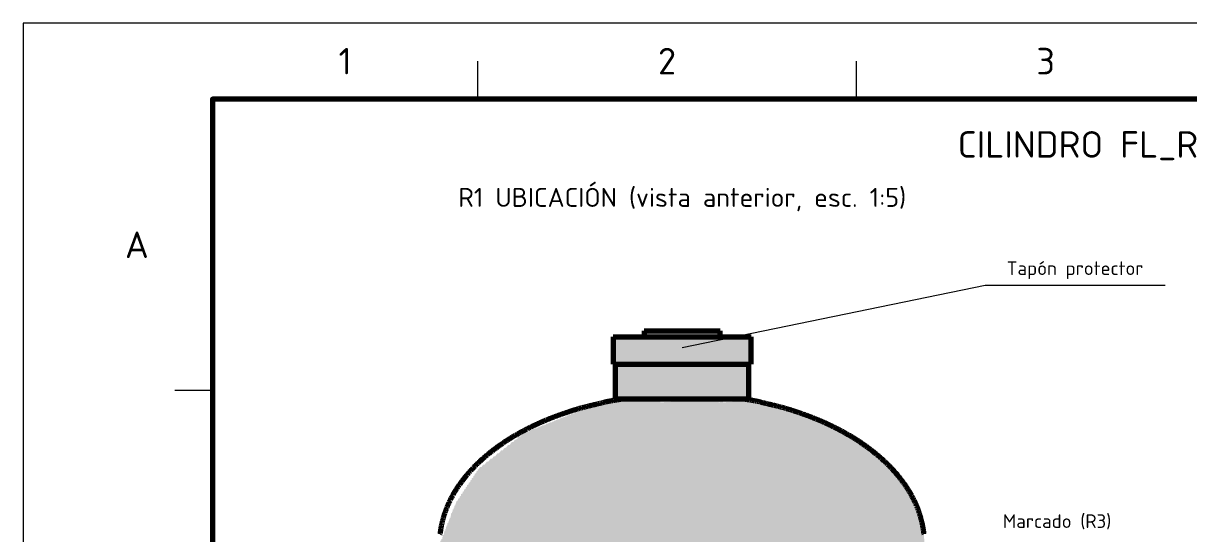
# Model space of a CAD drawing. Header units: millimetres. Extents: x 0 to 1554, y 0 to 420.
# Drawn here: x 1134 to 1287.9, y 229.6 to 297 of the extents above; entities that cross this region are included whole.
import ezdxf
from ezdxf.enums import TextEntityAlignment as Align

# ---------------------------------------------------------------- set-up
doc = ezdxf.new("R2010")
doc.units = ezdxf.units.MM
for name, color, linetype, lineweight in [('01-VISIBLE', 7, 'CONTINUOUS', 70), ('06-TEXTO', 7, 'CONTINUOUS', 25), ('07-RECUADRO', 7, 'CONTINUOUS', 70), ('08-FINA', 5, 'CONTINUOUS', 18), ('13-GRAFICA', 30, 'CONTINUOUS', 18)]:
    doc.layers.add(name, color=color, linetype=linetype, lineweight=lineweight)
doc.styles.add('ISO3098', font='isocpeur.ttf')

msp = doc.modelspace()

# ---------------------------------------------------------------- hatches: boundary and pattern name
at = {"layer": '08-FINA'}
h = msp.add_hatch(color=7, dxfattribs=at)
h.dxf.hatch_style = 1
h.paths.add_polyline_path([(1221, 254.159), (1223.529, 254.272), (1223.368, 255.056)])
at = {"layer": '13-GRAFICA', "true_color": 0xffd200}
h = msp.add_hatch(color=7, dxfattribs=at)
h.dxf.hatch_style = 1
h.paths.add_polyline_path([(1211.908, 252), (1211.908, 255.6), (1216.008, 255.6), (1216.008, 256.4), (1226.008, 256.4), (1226.008, 255.6), (1230.108, 255.6), (1230.108, 252)])
at = {"layer": '13-GRAFICA', "true_color": 0xb21820}
h = msp.add_hatch(color=7, dxfattribs=at)
h.dxf.hatch_style = 1
h.paths.add_polyline_path([(1212.208, 247.9), (1212.208, 252), (1229.808, 252), (1229.808, 247.9)])
h = msp.add_hatch(color=7, dxfattribs=at)
h.dxf.hatch_style = 1
h.paths.add_polyline_path([(1217.508, 247), (1216.108, 247), (1216.108, 247.1), (1212.708, 247.1), (1212.708, 247), (1212.108, 246.9), (1212.108, 247), (1211.808, 247), (1211.808, 247.1), (1211.708, 247.1), (1211.708, 247.6), (1211.808, 247.6), (1212.008, 247.9), (1230.008, 247.9), (1230.008, 247.8), (1230.308, 247.6), (1230.308, 247.1), (1227.608, 247.1), (1227.608, 247), (1226.408, 247), (1226.408, 246.9), (1224.608, 247), (1224.608, 247.1), (1219.508, 247.1), (1219.508, 247), (1218.108, 247), (1218.108, 246.9), (1217.508, 246.9)])
h = msp.add_hatch(color=7, dxfattribs=at)
h.dxf.hatch_style = 1
h.paths.add_polyline_path([(1189.108, 228.7), (1189.208, 228.7), (1189.208, 228.9), (1189.308, 228.9), (1189.308, 229.2), (1189.408, 229.2), (1189.408, 229.4), (1189.508, 229.4), (1189.608, 230), (1189.708, 230), (1189.708, 230.2), (1189.808, 230.2), (1189.808, 230.5), (1189.908, 230.5), (1189.908, 230.7), (1190.008, 230.7), (1190.008, 231), (1190.108, 231), (1190.108, 231.2), (1190.208, 231.2), (1190.208, 231.5), (1190.308, 231.5), (1190.308, 231.7), (1190.408, 231.7), (1190.508, 232.3), (1190.608, 232.3), (1190.608, 232.5), (1190.708, 232.5), (1190.708, 232.8), (1190.808, 232.8), (1190.808, 233), (1190.908, 233), (1190.908, 233.3), (1191.008, 233.3), (1191.208, 233.9), (1191.408, 234), (1191.408, 234.2), (1191.608, 234.3), (1191.608, 234.5), (1191.808, 234.6), (1191.808, 234.8), (1192.008, 234.9), (1192.008, 235.1), (1192.208, 235.2), (1192.208, 235.4), (1192.408, 235.5), (1192.408, 235.7), (1192.608, 235.8), (1192.608, 236), (1192.808, 236.1), (1192.808, 236.3), (1193.008, 236.4), (1193.008, 236.6), (1193.208, 236.7), (1193.208, 236.9), (1193.408, 237), (1193.408, 237.2), (1193.608, 237.3), (1193.608, 237.5), (1193.808, 237.6), (1193.808, 237.8), (1194.008, 237.9), (1194.008, 238.1), (1194.108, 238.1), (1194.308, 238.4), (1194.508, 238.4), (1194.708, 238.7), (1194.908, 238.7), (1195.208, 239.1), (1195.408, 239.1), (1195.708, 239.5), (1195.908, 239.5), (1196.108, 239.8), (1196.308, 239.8), (1196.608, 240.2), (1196.808, 240.2), (1197.108, 240.6), (1197.308, 240.6), (1197.508, 240.9), (1197.708, 240.9), (1197.708, 241), (1197.808, 241), (1198.008, 241.3), (1198.208, 241.3), (1198.508, 241.7), (1198.708, 241.7), (1198.908, 242), (1199.108, 242), (1199.108, 242.1), (1199.208, 242.1), (1199.408, 242.4), (1199.608, 242.4), (1199.908, 242.8), (1200.108, 242.8), (1200.108, 242.9), (1200.308, 242.9), (1200.308, 243), (1200.508, 243), (1200.508, 243.1), (1200.808, 243.1), (1200.808, 243.2), (1201.008, 243.2), (1201.008, 243.3), (1201.308, 243.3), (1201.308, 243.4), (1201.508, 243.4), (1201.508, 243.5), (1201.808, 243.5), (1201.808, 243.6), (1202.008, 243.6), (1202.008, 243.7), (1202.308, 243.7), (1202.308, 243.8), (1202.508, 243.8), (1202.508, 243.9), (1202.808, 243.9), (1202.808, 244), (1203.008, 244), (1203.008, 244.1), (1203.308, 244.1), (1203.308, 244.2), (1203.508, 244.2), (1203.508, 244.3), (1203.808, 244.3), (1203.808, 244.4), (1204.008, 244.4), (1204.008, 244.5), (1204.308, 244.5), (1204.308, 244.6), (1204.508, 244.6), (1204.508, 244.7), (1204.808, 244.7), (1204.808, 244.8), (1205.008, 244.8), (1205.008, 244.9), (1205.308, 244.9), (1205.308, 245), (1205.508, 245), (1205.508, 245.1), (1205.808, 245.1), (1205.808, 245.2), (1206.008, 245.2), (1206.008, 245.3), (1206.308, 245.3), (1206.308, 245.4), (1206.508, 245.4), (1206.508, 245.5), (1206.808, 245.5), (1206.808, 245.6), (1207.008, 245.6), (1207.008, 245.7), (1207.308, 245.7), (1207.308, 245.8), (1207.508, 245.8), (1207.508, 245.9), (1207.808, 245.9), (1207.808, 246), (1208.308, 246.1), (1208.308, 246.2), (1208.508, 246.2), (1208.508, 246.3), (1208.808, 246.3), (1208.808, 246.4), (1209.008, 246.4), (1209.008, 246.5), (1209.408, 246.5), (1209.408, 246.6), (1209.808, 246.6), (1209.808, 246.7), (1210.208, 246.7), (1210.208, 246.8), (1210.708, 246.8), (1210.708, 246.9), (1211.108, 246.9), (1211.108, 247), (1211.608, 247), (1211.608, 247.1), (1212.108, 247), (1212.108, 246.9), (1212.708, 247), (1212.708, 247.1), (1216.108, 247.1), (1216.108, 247), (1217.508, 247), (1217.508, 246.9), (1219.508, 247), (1219.508, 247.1), (1224.608, 247.1), (1224.608, 247), (1225.808, 247), (1225.808, 246.9), (1227.608, 247), (1227.608, 247.1), (1230.508, 247.1), (1230.508, 247), (1231.008, 247), (1231.008, 246.9), (1231.508, 246.9), (1231.508, 246.8), (1233.008, 246.6), (1233.008, 246.5), (1233.308, 246.5), (1233.308, 246.4), (1233.708, 246.4), (1233.708, 246.3), (1234.008, 246.3), (1234.008, 246.2), (1234.308, 246.2), (1234.308, 246.1), (1234.608, 246.1), (1234.608, 246), (1235.008, 246), (1235.008, 245.9), (1235.308, 245.9), (1235.308, 245.8), (1235.608, 245.8), (1235.608, 245.7), (1236.008, 245.7), (1236.008, 245.6), (1236.308, 245.6), (1236.308, 245.5), (1236.608, 245.5), (1236.608, 245.4), (1236.908, 245.4), (1236.908, 245.3), (1237.308, 245.3), (1237.308, 245.2), (1237.508, 245.2), (1237.508, 245.1), (1237.808, 245.1), (1237.808, 245), (1238.008, 245), (1238.008, 244.9), (1238.208, 244.9), (1238.208, 244.8), (1238.408, 244.8), (1238.408, 244.7), (1238.608, 244.7), (1238.608, 244.6), (1238.808, 244.6), (1238.808, 244.5), (1239.108, 244.5), (1239.108, 244.4), (1239.308, 244.4), (1239.308, 244.3), (1239.508, 244.3), (1239.508, 244.2), (1239.708, 244.2), (1239.708, 244.1), (1239.908, 244.1), (1239.908, 244), (1240.208, 244), (1240.208, 243.9), (1240.408, 243.9), (1240.408, 243.8), (1240.608, 243.8), (1240.608, 243.7), (1240.808, 243.7), (1240.808, 243.6), (1241.008, 243.6), (1241.008, 243.5), (1241.308, 243.5), (1241.308, 243.4), (1241.508, 243.4), (1241.508, 243.3), (1241.708, 243.3), (1241.708, 243.2), (1241.908, 243.2), (1241.908, 243.1), (1242.108, 243.1), (1242.108, 243), (1242.408, 243), (1242.508, 242.8), (1242.708, 242.8), (1242.808, 242.6), (1243.208, 242.5), (1243.308, 242.3), (1243.508, 242.3), (1243.608, 242.1), (1243.808, 242.1), (1243.908, 241.9), (1244.108, 241.9), (1244.208, 241.7), (1244.408, 241.7), (1244.508, 241.5), (1244.708, 241.5), (1244.708, 241.4), (1245.008, 241.3), (1245.108, 241.1), (1245.308, 241.1), (1245.308, 241), (1245.508, 241), (1245.608, 240.8), (1245.808, 240.8), (1246.108, 240.4), (1246.308, 240.4), (1247.108, 239.5), (1247.308, 239.5), (1248.108, 238.6), (1248.308, 238.6), (1248.308, 238.5), (1248.908, 238), (1248.908, 237.8), (1249.308, 237.5), (1249.308, 237.3), (1249.808, 236.9), (1249.808, 236.7), (1249.908, 236.7), (1249.908, 236.6), (1250.208, 236.4), (1250.208, 236.2), (1250.508, 236), (1250.708, 235.4), (1250.908, 235.3), (1250.908, 235.1), (1251.008, 235.1), (1251.008, 234.9), (1251.208, 234.8), (1251.408, 234.2), (1251.608, 234.1), (1251.608, 233.9), (1251.708, 233.9), (1251.708, 233.7), (1251.808, 233.7), (1251.808, 233.5), (1251.908, 233.5), (1251.908, 233.2), (1252.008, 233.2), (1252.008, 232.9), (1252.108, 232.9), (1252.108, 232.6), (1252.208, 232.6), (1252.208, 232.3), (1252.308, 232.3), (1252.308, 232), (1252.408, 232), (1252.608, 231.1), (1252.708, 231.1), (1252.708, 230.4), (1252.808, 230.4), (1252.808, 229.5), (1252.908, 229.5), (1253.008, 228.2), (1252.908, 228.2), (1252.908, 228.1), (1189.108, 228.1), (1189.108, 228.2), (1189.008, 228.2)])

# ---------------------------------------------------------------- linework, layer by layer
at = {"layer": '01-VISIBLE'}
for p, q in [((1211.9, 255.574), (1211.9, 251.974)), ((1215.995, 256.374), (1215.995, 255.574)), ((1226.005, 255.574), (1226.005, 256.374)), ((1230.1, 251.974), (1230.1, 255.574)), ((1212.2, 247.374), (1212.2, 251.974)), ((1229.8, 247.374), (1229.8, 251.974)), ((1229.002, 247.373), (1229.002, 247.374))]:
    msp.add_line(p, q, dxfattribs=at)
for points in [[(1211.9, 255.574), (1211.98, 255.574), (1212.06, 255.574), (1212.141, 255.574), (1212.221, 255.574), (1212.301, 255.574), (1212.381, 255.574), (1212.461, 255.574), (1212.541, 255.574), (1212.622, 255.574), (1212.702, 255.574), (1212.782, 255.574), (1212.862, 255.574), (1212.942, 255.574), (1213.023, 255.574), (1213.103, 255.574), (1213.183, 255.574), (1213.263, 255.574), (1213.343, 255.574), (1213.423, 255.574), (1213.504, 255.574), (1213.584, 255.574), (1213.664, 255.574), (1213.744, 255.574), (1213.824, 255.574), (1213.904, 255.574), (1213.985, 255.574), (1214.065, 255.574), (1214.145, 255.574), (1214.225, 255.574), (1214.305, 255.574), (1214.386, 255.574), (1214.466, 255.574), (1214.546, 255.574), (1214.626, 255.574), (1214.706, 255.574), (1214.786, 255.574), (1214.867, 255.574), (1214.947, 255.574), (1215.027, 255.574), (1215.107, 255.574), (1215.187, 255.574), (1215.267, 255.574), (1215.348, 255.574), (1215.428, 255.574), (1215.508, 255.574), (1215.588, 255.574), (1215.668, 255.574), (1215.749, 255.574), (1215.829, 255.574), (1215.909, 255.574), (1215.989, 255.574), (1216.069, 255.574), (1216.149, 255.574), (1216.23, 255.574), (1216.31, 255.574), (1216.39, 255.574), (1216.47, 255.574), (1216.55, 255.574), (1216.63, 255.574), (1216.711, 255.574), (1216.791, 255.574), (1216.871, 255.574), (1216.951, 255.574), (1217.031, 255.574), (1217.112, 255.574), (1217.192, 255.574), (1217.272, 255.574), (1217.352, 255.574), (1217.432, 255.574), (1217.512, 255.574), (1217.593, 255.574), (1217.673, 255.574), (1217.753, 255.574), (1217.833, 255.574), (1217.913, 255.574), (1217.993, 255.574), (1218.074, 255.574), (1218.154, 255.574), (1218.234, 255.574), (1218.314, 255.574), (1218.394, 255.574), (1218.475, 255.574), (1218.555, 255.574), (1218.635, 255.574), (1218.715, 255.574), (1218.795, 255.574), (1218.875, 255.574), (1218.956, 255.574), (1219.036, 255.574), (1219.116, 255.574), (1219.196, 255.574), (1219.276, 255.574), (1219.356, 255.574), (1219.437, 255.574), (1219.517, 255.574), (1219.597, 255.574), (1219.677, 255.574), (1219.757, 255.574), (1219.838, 255.574), (1219.918, 255.574), (1219.998, 255.574), (1220.078, 255.574), (1220.158, 255.574), (1220.238, 255.574), (1220.319, 255.574), (1220.399, 255.574), (1220.479, 255.574), (1220.559, 255.574), (1220.639, 255.574), (1220.719, 255.574), (1220.8, 255.574), (1220.88, 255.574), (1220.96, 255.574), (1221.04, 255.574), (1221.12, 255.574), (1221.201, 255.574), (1221.281, 255.574), (1221.361, 255.574), (1221.441, 255.574), (1221.521, 255.574), (1221.601, 255.574), (1221.682, 255.574), (1221.762, 255.574), (1221.842, 255.574), (1221.922, 255.574), (1222.002, 255.574), (1222.082, 255.574), (1222.163, 255.574), (1222.243, 255.574), (1222.323, 255.574), (1222.403, 255.574), (1222.483, 255.574), (1222.564, 255.574), (1222.644, 255.574), (1222.724, 255.574), (1222.804, 255.574), (1222.884, 255.574), (1222.964, 255.574), (1223.045, 255.574), (1223.125, 255.574), (1223.205, 255.574), (1223.285, 255.574), (1223.365, 255.574), (1223.445, 255.574), (1223.526, 255.574), (1223.606, 255.574), (1223.686, 255.574), (1223.766, 255.574), (1223.846, 255.574), (1223.927, 255.574), (1224.007, 255.574), (1224.087, 255.574), (1224.167, 255.574), (1224.247, 255.574), (1224.327, 255.574), (1224.408, 255.574), (1224.488, 255.574), (1224.568, 255.574), (1224.648, 255.574), (1224.728, 255.574), (1224.808, 255.574), (1224.889, 255.574), (1224.969, 255.574), (1225.049, 255.574), (1225.129, 255.574), (1225.209, 255.574), (1225.289, 255.574), (1225.37, 255.574), (1225.45, 255.574), (1225.53, 255.574), (1225.61, 255.574), (1225.69, 255.574), (1225.771, 255.574), (1225.851, 255.574), (1225.931, 255.574), (1226.011, 255.574), (1226.091, 255.574), (1226.171, 255.574), (1226.252, 255.574), (1226.332, 255.574), (1226.412, 255.574), (1226.492, 255.574), (1226.572, 255.574), (1226.652, 255.574), (1226.733, 255.574), (1226.813, 255.574), (1226.893, 255.574), (1226.973, 255.574), (1227.053, 255.574), (1227.134, 255.574), (1227.214, 255.574), (1227.294, 255.574), (1227.374, 255.574), (1227.454, 255.574), (1227.534, 255.574), (1227.615, 255.574), (1227.695, 255.574), (1227.775, 255.574), (1227.855, 255.574), (1227.935, 255.574), (1228.015, 255.574), (1228.096, 255.574), (1228.176, 255.574), (1228.256, 255.574), (1228.336, 255.574), (1228.416, 255.574), (1228.497, 255.574), (1228.577, 255.574), (1228.657, 255.574), (1228.737, 255.574), (1228.817, 255.574), (1228.897, 255.574), (1228.978, 255.574), (1229.058, 255.574), (1229.138, 255.574), (1229.218, 255.574), (1229.298, 255.574), (1229.378, 255.574), (1229.459, 255.574), (1229.539, 255.574), (1229.619, 255.574), (1229.699, 255.574), (1229.779, 255.574), (1229.86, 255.574), (1229.94, 255.574), (1230.02, 255.574), (1230.1, 255.574)], [(1215.995, 256.374), (1216.075, 256.374), (1216.155, 256.374), (1216.235, 256.374), (1216.315, 256.374), (1216.395, 256.374), (1216.476, 256.374), (1216.556, 256.374), (1216.636, 256.374), (1216.716, 256.374), (1216.796, 256.374), (1216.876, 256.374), (1216.956, 256.374), (1217.036, 256.374), (1217.116, 256.374), (1217.196, 256.374), (1217.276, 256.374), (1217.356, 256.374), (1217.437, 256.374), (1217.517, 256.374), (1217.597, 256.374), (1217.677, 256.374), (1217.757, 256.374), (1217.837, 256.374), (1217.917, 256.374), (1217.997, 256.374), (1218.077, 256.374), (1218.157, 256.374), (1218.237, 256.374), (1218.317, 256.374), (1218.397, 256.374), (1218.478, 256.374), (1218.558, 256.374), (1218.638, 256.374), (1218.718, 256.374), (1218.798, 256.374), (1218.878, 256.374), (1218.958, 256.374), (1219.038, 256.374), (1219.118, 256.374), (1219.198, 256.374), (1219.278, 256.374), (1219.358, 256.374), (1219.439, 256.374), (1219.519, 256.374), (1219.599, 256.374), (1219.679, 256.374), (1219.759, 256.374), (1219.839, 256.374), (1219.919, 256.374), (1219.999, 256.374), (1220.079, 256.374), (1220.159, 256.374), (1220.239, 256.374), (1220.319, 256.374), (1220.399, 256.374), (1220.48, 256.374), (1220.56, 256.374), (1220.64, 256.374), (1220.72, 256.374), (1220.8, 256.374), (1220.88, 256.374), (1220.96, 256.374), (1221.04, 256.374), (1221.12, 256.374), (1221.2, 256.374), (1221.28, 256.374), (1221.36, 256.374), (1221.441, 256.374), (1221.521, 256.374), (1221.601, 256.374), (1221.681, 256.374), (1221.761, 256.374), (1221.841, 256.374), (1221.921, 256.374), (1222.001, 256.374), (1222.081, 256.374), (1222.161, 256.374), (1222.241, 256.374), (1222.321, 256.374), (1222.401, 256.374), (1222.482, 256.374), (1222.562, 256.374), (1222.642, 256.374), (1222.722, 256.374), (1222.802, 256.374), (1222.882, 256.374), (1222.962, 256.374), (1223.042, 256.374), (1223.122, 256.374), (1223.202, 256.374), (1223.282, 256.374), (1223.362, 256.374), (1223.443, 256.374), (1223.523, 256.374), (1223.603, 256.374), (1223.683, 256.374), (1223.763, 256.374), (1223.843, 256.374), (1223.923, 256.374), (1224.003, 256.374), (1224.083, 256.374), (1224.163, 256.374), (1224.243, 256.374), (1224.323, 256.374), (1224.403, 256.374), (1224.484, 256.374), (1224.564, 256.374), (1224.644, 256.374), (1224.724, 256.374), (1224.804, 256.374), (1224.884, 256.374), (1224.964, 256.374), (1225.044, 256.374), (1225.124, 256.374), (1225.204, 256.374), (1225.284, 256.374), (1225.364, 256.374), (1225.445, 256.374), (1225.525, 256.374), (1225.605, 256.374), (1225.685, 256.374), (1225.765, 256.374), (1225.845, 256.374), (1225.925, 256.374), (1226.005, 256.374)], [(1211.9, 251.974), (1211.98, 251.974), (1212.06, 251.974), (1212.141, 251.974), (1212.221, 251.974), (1212.301, 251.974), (1212.381, 251.974), (1212.461, 251.974), (1212.541, 251.974), (1212.622, 251.974), (1212.702, 251.974), (1212.782, 251.974), (1212.862, 251.974), (1212.942, 251.974), (1213.023, 251.974), (1213.103, 251.974), (1213.183, 251.974), (1213.263, 251.974), (1213.343, 251.974), (1213.423, 251.974), (1213.504, 251.974), (1213.584, 251.974), (1213.664, 251.974), (1213.744, 251.974), (1213.824, 251.974), (1213.904, 251.974), (1213.985, 251.974), (1214.065, 251.974), (1214.145, 251.974), (1214.225, 251.974), (1214.305, 251.974), (1214.386, 251.974), (1214.466, 251.974), (1214.546, 251.974), (1214.626, 251.974), (1214.706, 251.974), (1214.786, 251.974), (1214.867, 251.974), (1214.947, 251.974), (1215.027, 251.974), (1215.107, 251.974), (1215.187, 251.974), (1215.267, 251.974), (1215.348, 251.974), (1215.428, 251.974), (1215.508, 251.974), (1215.588, 251.974), (1215.668, 251.974), (1215.749, 251.974), (1215.829, 251.974), (1215.909, 251.974), (1215.989, 251.974), (1216.069, 251.974), (1216.149, 251.974), (1216.23, 251.974), (1216.31, 251.974), (1216.39, 251.974), (1216.47, 251.974), (1216.55, 251.974), (1216.63, 251.974), (1216.711, 251.974), (1216.791, 251.974), (1216.871, 251.974), (1216.951, 251.974), (1217.031, 251.974), (1217.112, 251.974), (1217.192, 251.974), (1217.272, 251.974), (1217.352, 251.974), (1217.432, 251.974), (1217.512, 251.974), (1217.593, 251.974), (1217.673, 251.974), (1217.753, 251.974), (1217.833, 251.974), (1217.913, 251.974), (1217.993, 251.974), (1218.074, 251.974), (1218.154, 251.974), (1218.234, 251.974), (1218.314, 251.974), (1218.394, 251.974), (1218.475, 251.974), (1218.555, 251.974), (1218.635, 251.974), (1218.715, 251.974), (1218.795, 251.974), (1218.875, 251.974), (1218.956, 251.974), (1219.036, 251.974), (1219.116, 251.974), (1219.196, 251.974), (1219.276, 251.974), (1219.356, 251.974), (1219.437, 251.974), (1219.517, 251.974), (1219.597, 251.974), (1219.677, 251.974), (1219.757, 251.974), (1219.838, 251.974), (1219.918, 251.974), (1219.998, 251.974), (1220.078, 251.974), (1220.158, 251.974), (1220.238, 251.974), (1220.319, 251.974), (1220.399, 251.974), (1220.479, 251.974), (1220.559, 251.974), (1220.639, 251.974), (1220.719, 251.974), (1220.8, 251.974), (1220.88, 251.974), (1220.96, 251.974), (1221.04, 251.974), (1221.12, 251.974), (1221.201, 251.974), (1221.281, 251.974), (1221.361, 251.974), (1221.441, 251.974), (1221.521, 251.974), (1221.601, 251.974), (1221.682, 251.974), (1221.762, 251.974), (1221.842, 251.974), (1221.922, 251.974), (1222.002, 251.974), (1222.082, 251.974), (1222.163, 251.974), (1222.243, 251.974), (1222.323, 251.974), (1222.403, 251.974), (1222.483, 251.974), (1222.564, 251.974), (1222.644, 251.974), (1222.724, 251.974), (1222.804, 251.974), (1222.884, 251.974), (1222.964, 251.974), (1223.045, 251.974), (1223.125, 251.974), (1223.205, 251.974), (1223.285, 251.974), (1223.365, 251.974), (1223.445, 251.974), (1223.526, 251.974), (1223.606, 251.974), (1223.686, 251.974), (1223.766, 251.974), (1223.846, 251.974), (1223.927, 251.974), (1224.007, 251.974), (1224.087, 251.974), (1224.167, 251.974), (1224.247, 251.974), (1224.327, 251.974), (1224.408, 251.974), (1224.488, 251.974), (1224.568, 251.974), (1224.648, 251.974), (1224.728, 251.974), (1224.808, 251.974), (1224.889, 251.974), (1224.969, 251.974), (1225.049, 251.974), (1225.129, 251.974), (1225.209, 251.974), (1225.289, 251.974), (1225.37, 251.974), (1225.45, 251.974), (1225.53, 251.974), (1225.61, 251.974), (1225.69, 251.974), (1225.771, 251.974), (1225.851, 251.974), (1225.931, 251.974), (1226.011, 251.974), (1226.091, 251.974), (1226.171, 251.974), (1226.252, 251.974), (1226.332, 251.974), (1226.412, 251.974), (1226.492, 251.974), (1226.572, 251.974), (1226.652, 251.974), (1226.733, 251.974), (1226.813, 251.974), (1226.893, 251.974), (1226.973, 251.974), (1227.053, 251.974), (1227.134, 251.974), (1227.214, 251.974), (1227.294, 251.974), (1227.374, 251.974), (1227.454, 251.974), (1227.534, 251.974), (1227.615, 251.974), (1227.695, 251.974), (1227.775, 251.974), (1227.855, 251.974), (1227.935, 251.974), (1228.015, 251.974), (1228.096, 251.974), (1228.176, 251.974), (1228.256, 251.974), (1228.336, 251.974), (1228.416, 251.974), (1228.497, 251.974), (1228.577, 251.974), (1228.657, 251.974), (1228.737, 251.974), (1228.817, 251.974), (1228.897, 251.974), (1228.978, 251.974), (1229.058, 251.974), (1229.138, 251.974), (1229.218, 251.974), (1229.298, 251.974), (1229.378, 251.974), (1229.459, 251.974), (1229.539, 251.974), (1229.619, 251.974), (1229.699, 251.974), (1229.779, 251.974), (1229.86, 251.974), (1229.94, 251.974), (1230.02, 251.974), (1230.1, 251.974)], [(1189.063, 229.521), (1189.072, 229.604), (1189.081, 229.686), (1189.091, 229.769), (1189.102, 229.851), (1189.113, 229.933), (1189.124, 230.015), (1189.136, 230.097), (1189.149, 230.179), (1189.162, 230.261), (1189.176, 230.343), (1189.19, 230.424), (1189.205, 230.506), (1189.22, 230.588), (1189.236, 230.669), (1189.252, 230.75), (1189.269, 230.831), (1189.287, 230.912), (1189.305, 230.993), (1189.323, 231.074), (1189.342, 231.155), (1189.362, 231.235), (1189.382, 231.316), (1189.402, 231.396), (1189.424, 231.476), (1189.445, 231.556), (1189.467, 231.636), (1189.49, 231.716), (1189.513, 231.796), (1189.537, 231.875), (1189.561, 231.954), (1189.585, 232.034), (1189.611, 232.113), (1189.636, 232.192), (1189.662, 232.27), (1189.689, 232.349), (1189.716, 232.427), (1189.743, 232.505), (1189.771, 232.583), (1189.8, 232.661), (1189.829, 232.739), (1189.858, 232.816), (1189.888, 232.894), (1189.919, 232.971), (1189.949, 233.048), (1189.981, 233.125), (1190.012, 233.201), (1190.045, 233.278), (1190.077, 233.354), (1190.11, 233.43), (1190.144, 233.506), (1190.178, 233.581), (1190.212, 233.657), (1190.247, 233.732), (1190.282, 233.807), (1190.318, 233.882), (1190.354, 233.957), (1190.391, 234.031), (1190.428, 234.105), (1190.465, 234.179), (1190.503, 234.253), (1190.541, 234.327), (1190.58, 234.4), (1190.619, 234.473), (1190.658, 234.546), (1190.698, 234.619), (1190.738, 234.691), (1190.779, 234.763), (1190.82, 234.836), (1190.861, 234.907), (1190.903, 234.979), (1190.945, 235.05), (1190.988, 235.122), (1191.03, 235.193), (1191.074, 235.263), (1191.117, 235.334), (1191.161, 235.404), (1191.206, 235.474), (1191.25, 235.544), (1191.295, 235.614), (1191.341, 235.683), (1191.387, 235.752), (1191.433, 235.821), (1191.479, 235.89), (1191.526, 235.958), (1191.573, 236.027), (1191.62, 236.095), (1191.668, 236.162), (1191.716, 236.23), (1191.764, 236.297), (1191.813, 236.364), (1191.862, 236.431), (1191.911, 236.498), (1191.961, 236.564), (1192.011, 236.63), (1192.061, 236.696), (1192.112, 236.762), (1192.162, 236.828), (1192.214, 236.893), (1192.265, 236.958), (1192.317, 237.023), (1192.369, 237.087), (1192.421, 237.152), (1192.474, 237.216), (1192.527, 237.28), (1192.58, 237.343), (1192.633, 237.406), (1192.687, 237.47), (1192.741, 237.533), (1192.795, 237.595), (1192.85, 237.658), (1192.905, 237.72), (1192.96, 237.782), (1193.015, 237.844), (1193.071, 237.905), (1193.127, 237.966), (1193.183, 238.027), (1193.239, 238.088), (1193.296, 238.149), (1193.352, 238.209), (1193.41, 238.269), (1193.467, 238.329), (1193.524, 238.389), (1193.582, 238.448), (1193.64, 238.508), (1193.699, 238.567), (1193.757, 238.625), (1193.816, 238.684), (1193.875, 238.742), (1193.934, 238.8), (1193.993, 238.858), (1194.053, 238.916), (1194.113, 238.973), (1194.173, 239.03), (1194.233, 239.087), (1194.294, 239.144), (1194.354, 239.2), (1194.415, 239.256), (1194.476, 239.312), (1194.538, 239.368), (1194.599, 239.424), (1194.661, 239.479), (1194.723, 239.534), (1194.785, 239.589), (1194.847, 239.644), (1194.91, 239.698), (1194.973, 239.753), (1195.036, 239.807), (1195.099, 239.86), (1195.162, 239.914), (1195.225, 239.967), (1195.289, 240.02), (1195.353, 240.073), (1195.417, 240.126), (1195.481, 240.178), (1195.546, 240.231), (1195.61, 240.283), (1195.675, 240.335), (1195.74, 240.386), (1195.805, 240.438), (1195.87, 240.489), (1195.935, 240.54), (1196.001, 240.59), (1196.067, 240.641), (1196.133, 240.691), (1196.199, 240.741), (1196.265, 240.791), (1196.331, 240.841), (1196.398, 240.89), (1196.465, 240.94), (1196.531, 240.989), (1196.598, 241.037), (1196.666, 241.086), (1196.733, 241.134), (1196.8, 241.183), (1196.868, 241.231), (1196.936, 241.278), (1197.004, 241.326), (1197.072, 241.373), (1197.14, 241.421), (1197.208, 241.468), (1197.277, 241.514), (1197.345, 241.561), (1197.414, 241.607), (1197.483, 241.653), (1197.552, 241.699), (1197.621, 241.745), (1197.69, 241.791), (1197.76, 241.836), (1197.829, 241.881), (1197.899, 241.926), (1197.969, 241.971), (1198.039, 242.015), (1198.109, 242.06), (1198.179, 242.104), (1198.249, 242.148), (1198.32, 242.191), (1198.39, 242.235), (1198.461, 242.278), (1198.532, 242.321), (1198.603, 242.364), (1198.674, 242.407), (1198.745, 242.45), (1198.816, 242.492), (1198.887, 242.534), (1198.959, 242.576), (1199.031, 242.618), (1199.102, 242.66), (1199.174, 242.701), (1199.246, 242.742), (1199.318, 242.783), (1199.39, 242.824), (1199.463, 242.865), (1199.535, 242.905), (1199.607, 242.945), (1199.68, 242.986), (1199.753, 243.025), (1199.825, 243.065), (1199.898, 243.105), (1199.971, 243.144), (1200.044, 243.183), (1200.118, 243.222), (1200.191, 243.261), (1200.264, 243.3), (1200.338, 243.338), (1200.411, 243.376), (1200.485, 243.414), (1200.559, 243.452), (1200.633, 243.49), (1200.707, 243.527), (1200.781, 243.565), (1200.855, 243.602), (1200.929, 243.639), (1201.003, 243.675), (1201.078, 243.712), (1201.152, 243.748), (1201.227, 243.785), (1201.301, 243.821), (1201.376, 243.857), (1201.451, 243.892), (1201.526, 243.928), (1201.601, 243.963), (1201.676, 243.999), (1201.751, 244.034), (1201.826, 244.069), (1201.901, 244.103), (1201.977, 244.138), (1202.052, 244.172), (1202.128, 244.206), (1202.203, 244.24), (1202.279, 244.274), (1202.355, 244.308), (1202.431, 244.341), (1202.507, 244.374), (1202.583, 244.408), (1202.659, 244.44), (1202.735, 244.473), (1202.811, 244.506), (1202.888, 244.538), (1202.964, 244.57), (1203.041, 244.602), (1203.117, 244.634), (1203.194, 244.665), (1203.271, 244.697), (1203.347, 244.728), (1203.424, 244.759), (1203.501, 244.79), (1203.578, 244.821), (1203.655, 244.851), (1203.732, 244.882), (1203.81, 244.912), (1203.887, 244.942), (1203.964, 244.972), (1204.042, 245.001), (1204.119, 245.031), (1204.197, 245.06), (1204.274, 245.09), (1204.352, 245.119), (1204.43, 245.148), (1204.507, 245.176), (1204.585, 245.205), (1204.663, 245.234), (1204.741, 245.262), (1204.819, 245.29), (1204.897, 245.318), (1204.975, 245.346), (1205.053, 245.374), (1205.131, 245.402), (1205.209, 245.43), (1205.288, 245.457), (1205.366, 245.484), (1205.444, 245.512), (1205.522, 245.539), (1205.601, 245.566), (1205.679, 245.593), (1205.758, 245.62), (1205.836, 245.646), (1205.915, 245.673), (1205.993, 245.699), (1206.072, 245.726), (1206.151, 245.752), (1206.229, 245.778), (1206.308, 245.804), (1206.387, 245.829), (1206.466, 245.855), (1206.545, 245.88), (1206.624, 245.905), (1206.703, 245.93), (1206.782, 245.954), (1206.861, 245.979), (1206.941, 246.003), (1207.02, 246.026), (1207.1, 246.05), (1207.179, 246.073), (1207.259, 246.096), (1207.339, 246.119), (1207.418, 246.142), (1207.498, 246.164), (1207.578, 246.186), (1207.658, 246.208), (1207.738, 246.23), (1207.818, 246.252), (1207.898, 246.273), (1207.978, 246.294), (1208.059, 246.315), (1208.139, 246.336), (1208.219, 246.356), (1208.3, 246.376), (1208.38, 246.397), (1208.461, 246.417), (1208.541, 246.437), (1208.622, 246.456), (1208.702, 246.476), (1208.783, 246.496), (1208.863, 246.515), (1208.944, 246.534), (1209.025, 246.554), (1209.105, 246.573), (1209.186, 246.592), (1209.267, 246.611), (1209.347, 246.63), (1209.428, 246.649), (1209.509, 246.668), (1209.589, 246.687), (1209.67, 246.706), (1209.751, 246.725), (1209.831, 246.745), (1209.912, 246.764), (1209.993, 246.783), (1210.073, 246.802), (1210.154, 246.822), (1210.235, 246.841), (1210.315, 246.861), (1210.395, 246.882), (1210.475, 246.903), (1210.555, 246.926), (1210.635, 246.949), (1210.714, 246.973), (1210.794, 246.994), (1210.875, 247.013), (1210.956, 247.031), (1211.037, 247.047), (1211.119, 247.062), (1211.2, 247.077), (1211.282, 247.092), (1211.364, 247.106), (1211.445, 247.12), (1211.527, 247.134), (1211.609, 247.148), (1211.691, 247.162), (1211.772, 247.175), (1211.854, 247.189), (1211.936, 247.202), (1212.018, 247.216), (1212.1, 247.229), (1212.181, 247.243), (1212.263, 247.256), (1212.345, 247.269), (1212.427, 247.282), (1212.509, 247.295), (1212.591, 247.308), (1212.673, 247.321), (1212.754, 247.334), (1212.836, 247.347), (1212.918, 247.36), (1213, 247.374)], [(1212.2, 247.374), (1212.28, 247.374), (1212.36, 247.374), (1212.44, 247.374), (1212.52, 247.374), (1212.6, 247.374), (1212.68, 247.374), (1212.76, 247.374), (1212.84, 247.374), (1212.92, 247.374), (1213, 247.374), (1213.08, 247.374), (1213.16, 247.374), (1213.24, 247.374), (1213.32, 247.374), (1213.4, 247.374), (1213.48, 247.374), (1213.56, 247.374), (1213.64, 247.374), (1213.72, 247.374), (1213.8, 247.374), (1213.88, 247.374), (1213.96, 247.374), (1214.04, 247.374), (1214.12, 247.374), (1214.2, 247.374), (1214.28, 247.374), (1214.36, 247.374), (1214.44, 247.374), (1214.52, 247.374), (1214.6, 247.374), (1214.68, 247.374), (1214.76, 247.374), (1214.84, 247.374), (1214.92, 247.374), (1215, 247.374), (1215.08, 247.374), (1215.16, 247.374), (1215.24, 247.374), (1215.32, 247.374), (1215.4, 247.374), (1215.48, 247.374), (1215.56, 247.374), (1215.64, 247.374), (1215.72, 247.374), (1215.8, 247.374), (1215.88, 247.374), (1215.96, 247.374), (1216.04, 247.374), (1216.12, 247.374), (1216.2, 247.374), (1216.28, 247.374), (1216.36, 247.374), (1216.44, 247.374), (1216.52, 247.374), (1216.6, 247.374), (1216.68, 247.374), (1216.76, 247.374), (1216.84, 247.374), (1216.92, 247.374), (1217, 247.374), (1217.08, 247.374), (1217.16, 247.374), (1217.24, 247.374), (1217.32, 247.374), (1217.4, 247.374), (1217.48, 247.374), (1217.56, 247.374), (1217.64, 247.374), (1217.72, 247.374), (1217.8, 247.374), (1217.88, 247.374), (1217.96, 247.374), (1218.04, 247.374), (1218.12, 247.374), (1218.2, 247.374), (1218.28, 247.374), (1218.36, 247.374), (1218.44, 247.374), (1218.52, 247.374), (1218.6, 247.374), (1218.68, 247.374), (1218.76, 247.374), (1218.84, 247.374), (1218.92, 247.374), (1219, 247.374), (1219.08, 247.374), (1219.16, 247.374), (1219.24, 247.374), (1219.32, 247.374), (1219.4, 247.374), (1219.48, 247.374), (1219.56, 247.374), (1219.64, 247.374), (1219.72, 247.374), (1219.8, 247.374), (1219.88, 247.374), (1219.96, 247.374), (1220.04, 247.374), (1220.12, 247.374), (1220.2, 247.374), (1220.28, 247.374), (1220.36, 247.374), (1220.44, 247.374), (1220.52, 247.374), (1220.6, 247.374), (1220.68, 247.374), (1220.76, 247.374), (1220.84, 247.374), (1220.92, 247.374), (1221, 247.374), (1221.08, 247.374), (1221.16, 247.374), (1221.24, 247.374), (1221.32, 247.374), (1221.4, 247.374), (1221.48, 247.374), (1221.56, 247.374), (1221.64, 247.374), (1221.72, 247.374), (1221.8, 247.374), (1221.88, 247.374), (1221.96, 247.374), (1222.04, 247.374), (1222.12, 247.374), (1222.2, 247.374), (1222.28, 247.374), (1222.36, 247.374), (1222.44, 247.374), (1222.52, 247.374), (1222.6, 247.374), (1222.68, 247.374), (1222.76, 247.374), (1222.84, 247.374), (1222.92, 247.374), (1223, 247.374), (1223.08, 247.374), (1223.16, 247.374), (1223.24, 247.374), (1223.32, 247.374), (1223.4, 247.374), (1223.48, 247.374), (1223.56, 247.374), (1223.64, 247.374), (1223.72, 247.374), (1223.8, 247.374), (1223.88, 247.374), (1223.96, 247.374), (1224.04, 247.374), (1224.12, 247.374), (1224.2, 247.374), (1224.28, 247.374), (1224.36, 247.374), (1224.44, 247.374), (1224.52, 247.374), (1224.6, 247.374), (1224.68, 247.374), (1224.76, 247.374), (1224.84, 247.374), (1224.92, 247.374), (1225, 247.374), (1225.08, 247.374), (1225.16, 247.374), (1225.24, 247.374), (1225.32, 247.374), (1225.4, 247.374), (1225.48, 247.374), (1225.56, 247.374), (1225.64, 247.374), (1225.72, 247.374), (1225.8, 247.374), (1225.88, 247.374), (1225.96, 247.374), (1226.04, 247.374), (1226.12, 247.374), (1226.2, 247.374), (1226.28, 247.374), (1226.36, 247.374), (1226.44, 247.374), (1226.52, 247.374), (1226.6, 247.374), (1226.68, 247.374), (1226.76, 247.374), (1226.84, 247.374), (1226.92, 247.374), (1227, 247.374), (1227.08, 247.374), (1227.16, 247.374), (1227.24, 247.374), (1227.32, 247.374), (1227.4, 247.374), (1227.48, 247.374), (1227.56, 247.374), (1227.64, 247.374), (1227.72, 247.374), (1227.8, 247.374), (1227.88, 247.374), (1227.96, 247.374), (1228.04, 247.374), (1228.12, 247.374), (1228.2, 247.374), (1228.28, 247.374), (1228.36, 247.374), (1228.44, 247.374), (1228.52, 247.374), (1228.6, 247.374), (1228.68, 247.374), (1228.76, 247.374), (1228.84, 247.374), (1228.92, 247.374), (1229, 247.374), (1229.08, 247.374), (1229.16, 247.374), (1229.24, 247.374), (1229.32, 247.374), (1229.4, 247.374), (1229.48, 247.374), (1229.56, 247.374), (1229.64, 247.374), (1229.72, 247.374), (1229.8, 247.374)], [(1252.937, 229.521), (1252.928, 229.604), (1252.919, 229.686), (1252.909, 229.769), (1252.898, 229.851), (1252.887, 229.933), (1252.876, 230.015), (1252.864, 230.097), (1252.851, 230.179), (1252.838, 230.261), (1252.824, 230.343), (1252.81, 230.424), (1252.795, 230.506), (1252.78, 230.587), (1252.764, 230.669), (1252.748, 230.75), (1252.731, 230.831), (1252.714, 230.912), (1252.696, 230.993), (1252.677, 231.074), (1252.658, 231.155), (1252.639, 231.235), (1252.619, 231.316), (1252.598, 231.396), (1252.577, 231.476), (1252.555, 231.556), (1252.533, 231.636), (1252.511, 231.716), (1252.487, 231.796), (1252.464, 231.875), (1252.44, 231.954), (1252.415, 232.034), (1252.39, 232.113), (1252.364, 232.191), (1252.338, 232.27), (1252.312, 232.349), (1252.285, 232.427), (1252.257, 232.505), (1252.229, 232.583), (1252.2, 232.661), (1252.171, 232.739), (1252.142, 232.816), (1252.112, 232.893), (1252.082, 232.971), (1252.051, 233.048), (1252.019, 233.124), (1251.988, 233.201), (1251.956, 233.277), (1251.923, 233.354), (1251.89, 233.43), (1251.856, 233.505), (1251.822, 233.581), (1251.788, 233.656), (1251.753, 233.732), (1251.718, 233.807), (1251.682, 233.881), (1251.646, 233.956), (1251.609, 234.03), (1251.572, 234.105), (1251.535, 234.179), (1251.497, 234.252), (1251.459, 234.326), (1251.42, 234.399), (1251.381, 234.473), (1251.342, 234.546), (1251.302, 234.618), (1251.262, 234.691), (1251.221, 234.763), (1251.18, 234.835), (1251.139, 234.907), (1251.097, 234.979), (1251.055, 235.05), (1251.013, 235.121), (1250.97, 235.192), (1250.927, 235.263), (1250.883, 235.334), (1250.839, 235.404), (1250.795, 235.474), (1250.75, 235.544), (1250.705, 235.613), (1250.66, 235.683), (1250.614, 235.752), (1250.568, 235.821), (1250.522, 235.89), (1250.475, 235.958), (1250.428, 236.026), (1250.38, 236.094), (1250.333, 236.162), (1250.285, 236.23), (1250.236, 236.297), (1250.188, 236.364), (1250.139, 236.431), (1250.089, 236.498), (1250.04, 236.564), (1249.99, 236.63), (1249.939, 236.696), (1249.889, 236.762), (1249.838, 236.827), (1249.787, 236.893), (1249.735, 236.958), (1249.684, 237.022), (1249.632, 237.087), (1249.579, 237.151), (1249.527, 237.215), (1249.474, 237.279), (1249.421, 237.343), (1249.367, 237.406), (1249.313, 237.469), (1249.259, 237.532), (1249.205, 237.595), (1249.151, 237.657), (1249.096, 237.719), (1249.041, 237.781), (1248.985, 237.843), (1248.93, 237.905), (1248.874, 237.966), (1248.818, 238.027), (1248.762, 238.088), (1248.705, 238.148), (1248.648, 238.209), (1248.591, 238.269), (1248.534, 238.329), (1248.476, 238.388), (1248.418, 238.448), (1248.36, 238.507), (1248.302, 238.566), (1248.244, 238.625), (1248.185, 238.683), (1248.126, 238.742), (1248.067, 238.8), (1248.007, 238.857), (1247.948, 238.915), (1247.888, 238.972), (1247.828, 239.03), (1247.767, 239.087), (1247.707, 239.143), (1247.646, 239.2), (1247.585, 239.256), (1247.524, 239.312), (1247.463, 239.368), (1247.401, 239.423), (1247.34, 239.479), (1247.278, 239.534), (1247.216, 239.589), (1247.153, 239.643), (1247.091, 239.698), (1247.028, 239.752), (1246.965, 239.806), (1246.902, 239.86), (1246.839, 239.913), (1246.775, 239.967), (1246.712, 240.02), (1246.648, 240.073), (1246.584, 240.125), (1246.52, 240.178), (1246.455, 240.23), (1246.391, 240.282), (1246.326, 240.334), (1246.261, 240.386), (1246.196, 240.437), (1246.131, 240.488), (1246.065, 240.539), (1246, 240.59), (1245.934, 240.64), (1245.868, 240.691), (1245.802, 240.741), (1245.736, 240.791), (1245.67, 240.84), (1245.603, 240.89), (1245.536, 240.939), (1245.469, 240.988), (1245.402, 241.037), (1245.335, 241.085), (1245.268, 241.134), (1245.201, 241.182), (1245.133, 241.23), (1245.065, 241.278), (1244.997, 241.325), (1244.929, 241.373), (1244.861, 241.42), (1244.793, 241.467), (1244.724, 241.514), (1244.656, 241.56), (1244.587, 241.607), (1244.518, 241.653), (1244.449, 241.699), (1244.38, 241.745), (1244.311, 241.79), (1244.241, 241.835), (1244.172, 241.881), (1244.102, 241.925), (1244.032, 241.97), (1243.962, 242.015), (1243.892, 242.059), (1243.822, 242.103), (1243.752, 242.147), (1243.681, 242.191), (1243.611, 242.234), (1243.54, 242.278), (1243.469, 242.321), (1243.398, 242.364), (1243.327, 242.407), (1243.256, 242.449), (1243.185, 242.492), (1243.114, 242.534), (1243.042, 242.576), (1242.971, 242.618), (1242.899, 242.659), (1242.827, 242.701), (1242.755, 242.742), (1242.683, 242.783), (1242.611, 242.824), (1242.539, 242.864), (1242.466, 242.905), (1242.394, 242.945), (1242.321, 242.985), (1242.248, 243.025), (1242.176, 243.065), (1242.103, 243.104), (1242.03, 243.143), (1241.957, 243.183), (1241.884, 243.221), (1241.81, 243.26), (1241.737, 243.299), (1241.663, 243.337), (1241.59, 243.375), (1241.516, 243.413), (1241.442, 243.451), (1241.369, 243.489), (1241.295, 243.527), (1241.221, 243.564), (1241.146, 243.601), (1241.072, 243.638), (1240.998, 243.675), (1240.924, 243.711), (1240.849, 243.748), (1240.775, 243.784), (1240.7, 243.82), (1240.625, 243.856), (1240.55, 243.892), (1240.476, 243.927), (1240.401, 243.963), (1240.326, 243.998), (1240.25, 244.033), (1240.175, 244.068), (1240.1, 244.103), (1240.025, 244.137), (1239.949, 244.172), (1239.874, 244.206), (1239.798, 244.24), (1239.722, 244.274), (1239.646, 244.307), (1239.571, 244.341), (1239.495, 244.374), (1239.419, 244.407), (1239.343, 244.44), (1239.266, 244.473), (1239.19, 244.505), (1239.114, 244.537), (1239.037, 244.57), (1238.961, 244.602), (1238.884, 244.633), (1238.808, 244.665), (1238.731, 244.696), (1238.654, 244.728), (1238.577, 244.759), (1238.5, 244.79), (1238.423, 244.82), (1238.346, 244.851), (1238.269, 244.881), (1238.192, 244.911), (1238.115, 244.941), (1238.037, 244.971), (1237.96, 245.001), (1237.882, 245.03), (1237.805, 245.06), (1237.727, 245.089), (1237.65, 245.118), (1237.572, 245.147), (1237.494, 245.176), (1237.416, 245.204), (1237.339, 245.233), (1237.261, 245.261), (1237.183, 245.29), (1237.105, 245.318), (1237.027, 245.346), (1236.949, 245.374), (1236.87, 245.401), (1236.792, 245.429), (1236.714, 245.457), (1236.636, 245.484), (1236.558, 245.511), (1236.479, 245.538), (1236.401, 245.566), (1236.322, 245.592), (1236.244, 245.619), (1236.166, 245.646), (1236.087, 245.673), (1236.008, 245.699), (1235.93, 245.725), (1235.851, 245.752), (1235.772, 245.777), (1235.694, 245.803), (1235.615, 245.829), (1235.536, 245.854), (1235.457, 245.879), (1235.378, 245.904), (1235.299, 245.929), (1235.219, 245.954), (1235.14, 245.978), (1235.061, 246.002), (1234.981, 246.026), (1234.902, 246.049), (1234.822, 246.073), (1234.743, 246.096), (1234.663, 246.119), (1234.583, 246.141), (1234.504, 246.164), (1234.424, 246.186), (1234.344, 246.208), (1234.264, 246.23), (1234.184, 246.251), (1234.104, 246.273), (1234.023, 246.294), (1233.943, 246.315), (1233.863, 246.335), (1233.782, 246.356), (1233.702, 246.376), (1233.622, 246.396), (1233.541, 246.416), (1233.461, 246.436), (1233.38, 246.456), (1233.3, 246.475), (1233.219, 246.495), (1233.139, 246.514), (1233.058, 246.534), (1232.977, 246.553), (1232.897, 246.572), (1232.816, 246.592), (1232.735, 246.611), (1232.655, 246.63), (1232.574, 246.649), (1232.493, 246.668), (1232.413, 246.687), (1232.332, 246.706), (1232.251, 246.725), (1232.171, 246.744), (1232.09, 246.763), (1232.009, 246.782), (1231.929, 246.802), (1231.848, 246.821), (1231.767, 246.841), (1231.687, 246.861), (1231.607, 246.881), (1231.526, 246.902), (1231.447, 246.925), (1231.367, 246.949), (1231.288, 246.972), (1231.208, 246.994), (1231.127, 247.013), (1231.046, 247.03), (1230.965, 247.046), (1230.883, 247.062), (1230.802, 247.077), (1230.72, 247.091), (1230.638, 247.106), (1230.557, 247.12), (1230.475, 247.134), (1230.393, 247.148), (1230.311, 247.161), (1230.23, 247.175), (1230.148, 247.189), (1230.066, 247.202), (1229.984, 247.215), (1229.902, 247.229), (1229.821, 247.242), (1229.739, 247.255), (1229.657, 247.269), (1229.575, 247.282), (1229.493, 247.295), (1229.411, 247.308), (1229.33, 247.321), (1229.248, 247.334), (1229.166, 247.347), (1229.084, 247.36), (1229.002, 247.373)]]:
    msp.add_lwpolyline(points, dxfattribs=at)
at = {"layer": '07-RECUADRO'}
msp.add_lwpolyline([(1159, 10), (1544, 10), (1544, 287), (1159, 287)], close=True, dxfattribs=at)
at = {"layer": '08-FINA'}
for p, q in [((1194, 287), (1194, 292)), ((1244, 287), (1244, 292)), ((1221, 254.159), (1261, 262.41)), ((1261, 262.41), (1284.76, 262.41)), ((1159, 248.5), (1154, 248.5))]:
    msp.add_line(p, q, dxfattribs=at)
msp.add_lwpolyline([(1134, 0), (1554, 0), (1554, 297), (1134, 297)], close=True, dxfattribs=at)

# ---------------------------------------------------------------- texts
at = {"layer": '06-TEXTO', "style": 'ISO3098'}
for s, height, p in [('1', 3.5, (1176.5, 292)), ('2', 3.5, (1219, 292)), ('3', 3.5, (1269, 292)), ('CILINDRO FL_REC_ABC_50kg - IDENTIFICACIÓN, PROTECCIÓN, PROTOCOLO Y EMBALAJE', 3.5, (1351.5, 281)), ('R1 UBICACIÓN (vista anterior, esc. 1:5)', 2.5, (1221, 274)), ('A', 3.5, (1149, 267.75))]:
    msp.add_text(s, height=height, dxfattribs=at).set_placement(p, align=Align.MIDDLE_CENTER)
for s, p in [('Tapón protector', (1272.88, 263.21)), ('Marcado (R3)', (1270.504, 229.8))]:
    msp.add_text(s, height=1.8, dxfattribs=at).set_placement(p, align=Align.BOTTOM_CENTER)

doc.saveas('drawing.dxf')
